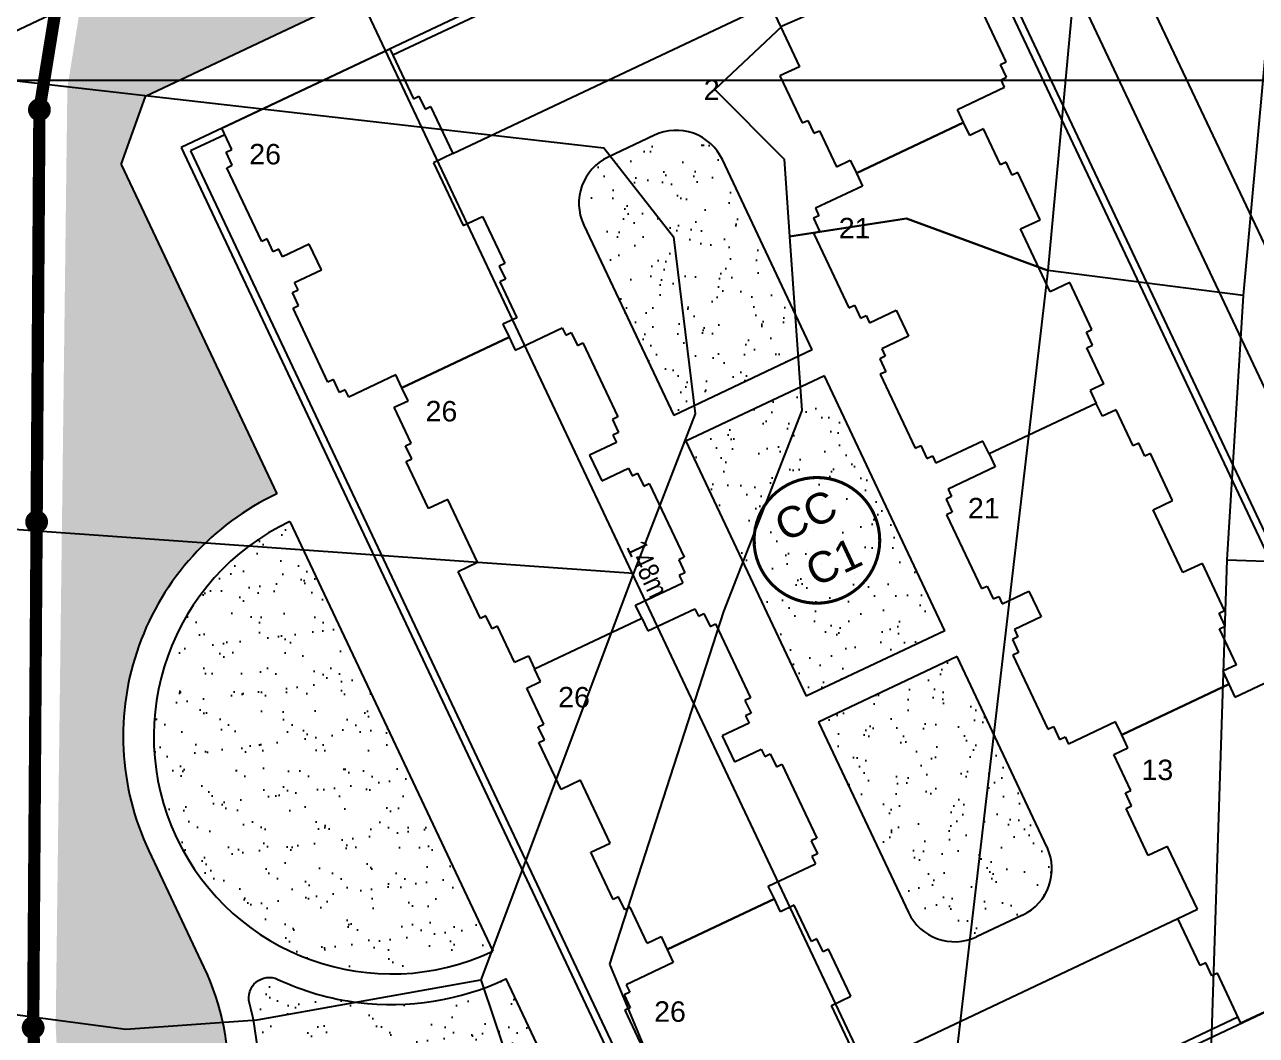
# Model space of a CAD drawing. Extents: x 597165 to 598689, y 1181586 to 1183364.
# Drawn here: x 597339.4 to 597459.9, y 1182460.9 to 1182559.8 of the extents above; entities that cross this region are included whole.
import ezdxf
from ezdxf.enums import TextEntityAlignment as Align

# ---------------------------------------------------------------- set-up
doc = ezdxf.new("R2010")
doc.units = 0
doc.header["$MEASUREMENT"] = 0
doc.linetypes.add('DASHED', pattern=[0.75, 0.5, -0.25])
doc.linetypes.add('LOGIOI', pattern=[4, 3, -1])
doc.layers.get('0').update_dxf_attribs({"linetype": 'CONTINUOUS'})
doc.layers.get('DEFPOINTS').update_dxf_attribs({"color": 8, "linetype": 'CONTINUOUS'})
for name, color, linetype in [('DIM-T', 7, 'CONTINUOUS'), ('DTEXT', 7, 'CONTINUOUS'), ('HA-CAY-XANH-KO', 3, 'CONTINUOUS'), ('MOCRANH', 7, 'CONTINUOUS'), ('NEN-HT', 8, 'CONTINUOUS'), ('NET-04', 4, 'CONTINUOUS'), ('NET-LE-CO', 3, 'CONTINUOUS'), ('NET-LENGOAI', 4, 'CONTINUOUS'), ('NET-LETRONG', 5, 'CONTINUOUS'), ('RANH_QUY_HOACH', 7, 'LOGIOI'), ('RANHGIAODAT', 150, 'LOGIOI')]:
    doc.layers.add(name, color=color, linetype=linetype)
doc.styles.add('VHEL-B', font='VHELVEB.TTF')
doc.styles.add('VHEL-C-R', font='VHELVCN.TTF')
doc.styles.add('VHEL-R', font='VHELVEN.TTF')
doc.dimstyles.new('TL1000', dxfattribs={"dimscale": 0, "dimtxt": 2, "dimasz": 0.7, "dimexe": 1, "dimexo": 1, "dimgap": 0.5, "dimtad": 1, "dimdec": 1, "dimzin": 12, "dimtxsty": 'VHEL-C-R', "dimblk1": 'ARCHTICK', "dimblk2": 'ARCHTICK', "dimsah": 1, "dimcen": -0.09, "dimdle": 1, "dimclrd": 256, "dimclre": 256, "dimclrt": 256, "dimazin": 3, "dimtfac": 0.005, "dimtdec": 1, "dimtix": 1, "dimtmove": 0, "dimatfit": 3, "dimtolj": 1, "dimtzin": 0})
pattern_1 = [(37.26582263, (0, 0), (-0.11023521, 3.854130278), [0, -3.04, 0, -3.4, 0, -3.25]), (7.26582263, (0, 0), (3.562592942, 5.629778284), [0, -1.64, 0, -2.74, 0, -1.05]), (327.26582263, (-2.46, 0.01), (6.228277961, -0.014137947), [0, -1, 0, -3.6, 0, -4.7]), (317.26582263, (-2.46, 0.01), (6.019377384, 1.73076346), [0, -0.5, 0, -2.36, 0, -2.7])]

# ---------------------------------------------------------------- blocks, each defined once
blk = doc.blocks.new('A$C4397129B')
at = {"layer": 'NET-04', "linetype": 'CONTINUOUS'}
for p, q in [((3.7, 20.6), (3.7, 20)), ((11.7, 20.6), (3.7, 20.6)), ((11.7, 20), (11.7, 20.6)), ((18.9, 20.6), (18.9, 20)), ((26.9, 20.6), (18.9, 20.6)), ((26.9, 20), (26.9, 20.6)), ((0, 19.4), (0, 1.2)), ((2.3, 19.4), (0, 19.4)), ((2.3, 20), (2.3, 19.4)), ((3.7, 20), (2.3, 20)), ((13.1, 20), (11.7, 20)), ((13.1, 19.4), (13.1, 20)), ((13.9, 19.4), (13.1, 19.4)), ((13.9, 16.5), (13.9, 19.4)), ((16.7, 19.4), (16.7, 16.5)), ((17.5, 19.4), (16.7, 19.4)), ((17.5, 20), (17.5, 19.4)), ((18.9, 20), (17.5, 20)), ((28.3, 20), (26.9, 20)), ((28.3, 19.4), (28.3, 20)), ((29.1, 19.4), (28.3, 19.4)), ((29.1, 14.3), (29.1, 19.4)), ((16.7, 16.5), (13.9, 16.5)), ((30.5, 14.3), (29.1, 14.3)), ((30.5, 2.7), (30.5, 14.3)), ((29.1, 2.7), (30.5, 2.7)), ((29.1, 1.2), (29.1, 2.7)), ((11.9, 2.1), (18.7, 2.1)), ((11.9, 0), (11.9, 2.1)), ((18.7, 2.1), (18.7, 0)), ((0, 1.2), (5.4, 1.2)), ((5.4, 1.2), (5.4, 0.6)), ((5.4, 0.6), (6.8, 0.6)), ((6.8, 0.6), (6.8, 0)), ((6.8, 0), (11.9, 0)), ((18.7, 0), (23.8, 0)), ((23.8, 0.6), (25.2, 0.6)), ((23.8, 0), (23.8, 0.6)), ((25.2, 1.2), (29.1, 1.2)), ((25.2, 0.6), (25.2, 1.2))]:
    blk.add_line(p, q, dxfattribs=at)
blk = doc.blocks.new('A$C48067FD1')
at = {"layer": 'NET-04', "linetype": 'CONTINUOUS'}
for p, q in [((3.6, 20.6), (11.6, 20.6)), ((3.6, 20), (3.6, 20.6)), ((11.6, 20.6), (11.6, 20)), ((18.8, 20.6), (26.8, 20.6)), ((18.8, 20), (18.8, 20.6)), ((26.8, 20.6), (26.8, 20)), ((1.4, 19.4), (2.2, 19.4)), ((1.4, 14.3), (1.4, 19.4)), ((2.2, 20), (3.6, 20)), ((2.2, 19.4), (2.2, 20)), ((11.6, 20), (13, 20)), ((13, 20), (13, 19.4)), ((13, 19.4), (13.8, 19.4)), ((13.8, 19.4), (13.8, 16.5)), ((16.6, 19.4), (17.4, 19.4)), ((16.6, 16.5), (16.6, 19.4)), ((17.4, 20), (18.8, 20)), ((17.4, 19.4), (17.4, 20)), ((26.8, 20), (28.2, 20)), ((28.2, 20), (28.2, 19.4)), ((28.2, 19.4), (29, 19.4)), ((29, 14.3), (29, 19.4)), ((13.8, 16.5), (16.6, 16.5)), ((0, 14.3), (1.4, 14.3)), ((0, 2.7), (0, 14.3)), ((30.4, 14.3), (29, 14.3)), ((30.4, 2.7), (30.4, 14.3)), ((1.4, 2.7), (0, 2.7)), ((1.4, 1.2), (1.4, 2.7)), ((29, 1.2), (29, 2.7)), ((29, 2.7), (30.4, 2.7)), ((11.8, 2.1), (11.8, 0)), ((18.6, 2.1), (11.8, 2.1)), ((18.6, 0), (18.6, 2.1)), ((5.3, 1.2), (1.4, 1.2)), ((5.3, 0.6), (5.3, 1.2)), ((6.7, 0.6), (5.3, 0.6)), ((6.7, 0), (6.7, 0.6)), ((23.7, 0.6), (23.7, 0)), ((25.1, 0.6), (23.7, 0.6)), ((25.1, 1.2), (25.1, 0.6)), ((29, 1.2), (25.1, 1.2)), ((11.8, 0), (6.7, 0)), ((23.7, 0), (18.6, 0))]:
    blk.add_line(p, q, dxfattribs=at)
blk = doc.blocks.new('_ARCHTICK')
at = {"color": 0, "linetype": 'BYBLOCK', "const_width": 0.15}
blk.add_lwpolyline([(-0.5, -0.5), (0.5, 0.5)], dxfattribs=at)
blk = doc.blocks.new('*D17')
at = {"linetype": 'BYBLOCK'}
blk.add_line((597366.92, 1182573.68), (597430.98, 1182438.04), dxfattribs=at)
at = {"layer": 'DEFPOINTS', "color": 0, "linetype": 'BYBLOCK'}
for p in [(597367.35, 1182572.77), (597430.56, 1182438.95), (597430.56, 1182438.95)]:
    blk.add_point(p, dxfattribs=at)
at = {"linetype": 'BYBLOCK', "xscale": 0.7, "yscale": 0.7, "zscale": 0.7}
for p, rotation in [((597367.35, 1182572.77), 115.2825172517788), ((597430.56, 1182438.95), 295.2825172517788)]:
    blk.add_blockref('_ARCHTICK', p, dxfattribs=dict(at, rotation=rotation))
at = {"linetype": 'BYBLOCK', "insert": (597400.33, 1182506.51), "char_height": 2, "attachment_point": 5, "rotation": 295.2825, "style": 'VHEL-C-R'}
blk.add_mtext('\\A1;148m', dxfattribs=at)

msp = doc.modelspace()

# ---------------------------------------------------------------- hatches: boundary and pattern name
at = {"layer": 'HA-CAY-XANH-KO'}
h = msp.add_hatch(dxfattribs=at)
h.set_pattern_fill('AR-SAND', color=256, scale=2, angle=359.765823, style=0)
h.set_pattern_definition(pattern_1)
h.paths.add_polyline_path([(597356.9243, 1182467.5117), (597351.5328, 1182478.9265, -0.41421356), (597364.0579, 1182513.8741), (597348.8327, 1182546.1086), (597351.2184, 1182552.765), (597385.036, 1182568.7379), (597380.2518, 1182578.8669), (597356.6822, 1182567.7344), (597356.6818, 1182567.7342), (597344.9289, 1182562.183), (597343.5574, 1182553.5826), (597342.4154, 1182461.7367), (597345.9741, 1182393.7291), (597353.0666, 1182394.4723, -0.14881072), (597371.1826, 1182410.905, -0.51742122), (597355.9272, 1182444.386, 0.24702364)])
h = msp.add_hatch(dxfattribs=at)
h.set_pattern_fill('AR-SAND', color=256, scale=2, angle=359.765823, style=0)
h.set_pattern_definition(pattern_1)
h.paths.add_polyline_path([(597365.3391, 1182511.1615, 1), (597385.1991, 1182469.1141)])
h = msp.add_hatch(dxfattribs=at)
h.set_pattern_fill('AR-SAND', color=256, scale=2, angle=359.765823, style=0)
h.set_pattern_definition(pattern_1)
h.paths.add_polyline_path([(597485.0512, 1182468.0035), (597448.509, 1182450.7438), (597448.9353, 1182449.8414, 0.10324372), (597450.1669, 1182448.2112), (597483.6207, 1182464.0123)])
h = msp.add_hatch(dxfattribs=at)
h.set_pattern_fill('AR-SAND', color=256, scale=2, angle=359.765823, style=0)
h.set_pattern_definition(pattern_1)
edge = h.paths.add_edge_path()
edge.add_line((597381.3725, 1182444.2489), (597355.8823, 1182432.2092))
edge.add_arc((597375.4008, 1182433.043), 19.5363, 149.779997, 182.446043, ccw=False)
edge.add_arc((597334.4496, 1182456.8963), 27.8555, 329.779997, 374.841021)
edge.add_arc((597363.3091, 1182464.5435), 2, 64.953774, 194.841021, ccw=False)
edge.add_arc((597375.2691, 1182490.1378), 26.2508, 244.953774, 262.847103)
edge.add_arc((597375.2691, 1182490.1378), 26.2508, 262.847103, 295.282517)
edge.add_line((597386.4804, 1182466.4014), (597391.968, 1182454.7831))
edge.add_arc((597387.447, 1182452.6477), 5, -64.717483, 25.282517, ccw=False)
edge.add_line((597389.5824, 1182448.1266), (597381.3725, 1182444.2489))
at = {"layer": 'NET-LE-CO'}
h = msp.add_hatch(dxfattribs=at)
h.set_pattern_fill('AR-SAND', color=256, scale=2, angle=295.282517, style=0)
h.set_pattern_definition([(332.78251725, (0, 0), (3.43071119, 1.7597422335), [0, -3.04, 0, -3.4, 0, -3.25]), (302.78251725, (0, 0), (6.615321277, -0.789934427), [0, -1.64, 0, -2.74, 0, -1.05]), (262.78251725, (-1.0506, 2.2244), (2.670221719, -5.6268607775), [0, -1, 0, -3.6, 0, -4.7]), (252.78251725, (-1.0506, 2.2244), (4.15493615, -4.686678122), [0, -0.5, 0, -2.36, 0, -2.7])])
h.paths.add_polyline_path([(597416.4645, 1182527.9539), (597407.6666, 1182546.5807, 0.41421356), (597401.0102, 1182548.9663), (597396.4891, 1182546.8309, 0.41421356), (597394.1034, 1182540.1745), (597402.9013, 1182521.5477)])
h.paths.add_polyline_path([(597429.4478, 1182500.4658), (597417.6604, 1182525.4221), (597404.0972, 1182519.0159), (597415.8846, 1182494.0596)])
h.paths.add_polyline_path([(597432.5348, 1182470.5154), (597437.0559, 1182472.6508, 0.41421356), (597439.4415, 1182479.3073), (597430.6437, 1182497.934), (597417.0805, 1182491.5278), (597425.8783, 1182472.901, 0.41421356)])

# ---------------------------------------------------------------- linework, layer by layer
at = {"layer": 'DTEXT', "const_width": 0.3}
msp.add_lwpolyline([(597410.7699, 1182509.3418, 1), (597423.0698, 1182509.2915, 1)], format="xyb", close=True, dxfattribs=at)
at = {"layer": 'HA-CAY-XANH-KO'}
msp.add_lwpolyline([(597354.2454, 1182480.2078), (597354.2454, 1182480.2077)], dxfattribs=at)
for points in [[(597351.5328, 1182478.9265), (597356.9243, 1182467.5117, -0.24702364), (597355.9272, 1182444.386, 0.51742122), (597371.1826, 1182410.905, 1.94275386)], [(597381.3725, 1182444.2489), (597355.8823, 1182432.2092, -0.14350563), (597358.5195, 1182442.8761, 0.19918918), (597361.3759, 1182464.0312, -0.63637883), (597364.1558, 1182466.3554, 0.0782334), (597372.0004, 1182464.0912, 0.14247873), (597386.4804, 1182466.4014), (597391.968, 1182454.7831, -0.41421356), (597389.5824, 1182448.1266), (597381.3725, 1182444.2489)]]:
    msp.add_lwpolyline(points, format="xyb", dxfattribs=at)
for radius, end in [(26.2508, 205.282772), (23.2508, 295.282517)]:
    msp.add_arc((597375.2691, 1182490.1378), radius, 115.282517, end, dxfattribs=at)
at = {"layer": 'MOCRANH'}
msp.add_lwpolyline([(598297.3967, 1182239.54), (598213.8261, 1182511.342), (598335.1729, 1182835.3919), (598344.6661, 1182860.743), (597547.8605, 1183222.9796), (597536.9709, 1183198.2708), (597494.1637, 1183101.1393), (597439.7212, 1182974.4588), (597407.6696, 1182885.2338), (597394.7271, 1182848.3776), (597374.3757, 1182758.7003), (597340.8217, 1182551.4599), (597340.2111, 1182461.6352), (597341.3721, 1182437.3595)], dxfattribs=at)
msp.add_lwpolyline([(598297.3967, 1182239.54), (598213.8261, 1182511.342), (598335.1729, 1182835.3919), (598344.6661, 1182860.743), (597547.8605, 1183222.9796), (597536.9709, 1183198.2708), (597494.1637, 1183101.1393), (597439.7212, 1182974.4588), (597407.6696, 1182885.2338), (597394.7271, 1182848.3776), (597374.3757, 1182758.7003), (597340.8217, 1182551.4599), (597340.2111, 1182461.6352), (597341.3721, 1182437.3595)], dxfattribs=at)
for points, const_width in [([(597340.2632, 1182551.4599, 1), (597341.3802, 1182551.4599, 1)], 1.1169), ([(597340.5425, 1182551.4599, 1), (597341.1009, 1182551.4599, 1)], 0.5585), ([(597339.989, 1182511.1238, 1), (597341.106, 1182511.1238, 1)], 1.1169), ([(597340.2683, 1182511.1238, 1), (597340.8267, 1182511.1238, 1)], 0.5585), ([(597339.6526, 1182461.6352, 1), (597340.7695, 1182461.6352, 1)], 1.1169), ([(597339.9318, 1182461.6352, 1), (597340.4903, 1182461.6352, 1)], 0.5585)]:
    msp.add_lwpolyline(points, format="xyb", close=True, dxfattribs=dict(at, const_width=const_width))
at = {"layer": 'NEN-HT', "linetype": 'CONTINUOUS'}
for p, q in [((597462.31, 1182573.38), (597458.63, 1182533.28)), ((597425.42, 1182564.83), (597413.51, 1182559.63)), ((597441.96, 1182562.21), (597439.52, 1182535.74)), ((597413.51, 1182559.63), (597406.94, 1182553.43)), ((597406.94, 1182553.43), (597413.72, 1182546.62)), ((597413.72, 1182546.62), (597414.25, 1182539.05)), ((597425.7, 1182540.83), (597414.25, 1182539.05)), ((597414.25, 1182539.05), (597425.7, 1182540.83)), ((597439.52, 1182535.74), (597425.7, 1182540.83)), ((597425.7, 1182540.83), (597439.52, 1182535.74)), ((597414.25, 1182539.05), (597415.43, 1182522.04)), ((597439.52, 1182535.74), (597429.47, 1182449.68)), ((597458.63, 1182533.28), (597439.52, 1182535.74)), ((597458.63, 1182533.28), (597457.03, 1182507.4)), ((597415.43, 1182522.04), (597407.78, 1182502.37)), ((597457.03, 1182507.4), (597455.27, 1182452.95)), ((597457.03, 1182507.4), (597500.22, 1182505.89)), ((597398.96, 1182506.09), (597384.02, 1182466.32)), ((597407.78, 1182502.37), (597396.63, 1182467.83)), ((597396.63, 1182467.83), (597400.77, 1182457.91)), ((597384.02, 1182466.32), (597394.56, 1182434.98))]:
    msp.add_line(p, q, dxfattribs=at)
for points in [[(597315.7, 1182556.91), (597396.06, 1182547.74), (597402.9, 1182539.03), (597405, 1182521.7), (597398.96, 1182506.09)], [(597316.7537, 1182511.9486), (597388.78, 1182506.81), (597398.96, 1182506.09)], [(597316.7537, 1182465.7876), (597349.29, 1182461.49), (597362.12, 1182462.39), (597384.02, 1182466.32)], [(597316.7537, 1182465.7876), (597349.29, 1182461.49), (597362.12, 1182462.39), (597384.02, 1182466.32)]]:
    msp.add_lwpolyline(points, dxfattribs=at)
at = {"layer": 'NET-04', "color": 2}
for p, q in [((597426.8413, 1182581.848), (597478.8599, 1182471.7149)), ((597387.5985, 1182563.3126), (597354.6851, 1182547.7669)), ((597381.2876, 1182547.1713), (597410.4033, 1182560.9233)), ((597354.6851, 1182547.7669), (597406.7037, 1182437.6337)), ((597423.1417, 1182458.5584), (597452.2573, 1182472.3104)), ((597445.9465, 1182456.1691), (597478.8599, 1182471.7149))]:
    msp.add_line(p, q, dxfattribs=at)
at = {"layer": 'NET-04'}
for p, q in [((597426.5073, 1182580.9161), (597477.928, 1182472.0489)), ((597387.8974, 1182562.6797), (597375.4193, 1182556.786)), ((597253.7231, 1182554.3668), (598599.5681, 1182554.3668)), ((597358.9626, 1182549.0131), (597355.617, 1182547.4329)), ((597355.617, 1182547.4329), (597407.0377, 1182438.5656)), ((597445.6476, 1182456.802), (597458.1257, 1182462.6958))]:
    msp.add_line(p, q, dxfattribs=at)
at = {"layer": 'NET-LE-CO'}
for p, q in [((597385.036, 1182568.7379), (597351.2184, 1182552.765)), ((597348.8327, 1182546.1086), (597351.2184, 1182552.765)), ((597401.0102, 1182548.9663), (597396.4891, 1182546.8309)), ((597416.4645, 1182527.9539), (597407.6666, 1182546.5807)), ((597348.8327, 1182546.1086), (597364.0579, 1182513.8741)), ((597394.1034, 1182540.1745), (597402.9013, 1182521.5477)), ((597416.4645, 1182527.9539), (597402.9013, 1182521.5477)), ((597417.6604, 1182525.4221), (597404.0972, 1182519.0159)), ((597429.4478, 1182500.4658), (597417.6604, 1182525.4221)), ((597404.0972, 1182519.0159), (597415.8846, 1182494.0596)), ((597365.3391, 1182511.1615), (597385.1991, 1182469.1141)), ((597429.4478, 1182500.4658), (597415.8846, 1182494.0596)), ((597430.6437, 1182497.934), (597417.0805, 1182491.5278)), ((597439.4415, 1182479.3073), (597430.6437, 1182497.934)), ((597417.0805, 1182491.5278), (597425.8783, 1182472.901)), ((597437.0559, 1182472.6508), (597432.5348, 1182470.5154))]:
    msp.add_line(p, q, dxfattribs=at)
for centre, start, end in [((597403.1456, 1182544.4453), 25.282517, 115.282517), ((597398.6245, 1182542.3099), 115.282517, 205.282517), ((597434.9205, 1182477.1718), 295.282517, 25.282517), ((597430.3994, 1182475.0364), 205.282517, 295.282517)]:
    msp.add_arc(centre, 5, start, end, dxfattribs=at)
at = {"layer": 'NET-LENGOAI', "ltscale": 20}
msp.add_line((597432.9214, 1182597.1084), (597489.7233, 1182476.8481), dxfattribs=at)
at = {"layer": 'NET-LETRONG'}
for p, q in [((597427.0691, 1182595.4502), (597486.0064, 1182470.6688)), ((597356.6818, 1182567.7342), (597313.3864, 1182547.2847))]:
    msp.add_line(p, q, dxfattribs=at)
at = {"layer": 'RANH_QUY_HOACH', "color": 1, "linetype": 'DASHED', "ltscale": 20, "const_width": 1.2, "flags": 128}
msp.add_lwpolyline([(598213.8261, 1182511.342), (598335.1729, 1182835.3919), (598344.6661, 1182860.743), (597547.8605, 1183222.9796), (597536.9709, 1183198.2708), (597494.1637, 1183101.1393), (597439.7212, 1182974.4588), (597407.6696, 1182885.2338), (597394.7271, 1182848.3776), (597374.3757, 1182758.7003), (597340.8217, 1182551.4599), (597340.2111, 1182461.6352), (597341.3721, 1182437.3595), (597345.3594, 1182366.2568), (597347.4489, 1182325.7368), (597346.6708, 1182267.2097), (597396.7196, 1181936.6184), (597442.3642, 1181957.8696), (597465.633, 1181971.3486), (597501.0995, 1181986.0417), (597656.5869, 1182038.5657), (597738.2962, 1182063.5406), (597807.4868, 1182085.32), (597867.7896, 1182104.3029), (597882.6286, 1182108.9741), (597915.464, 1182119.3104), (597990.1043, 1182142.8066), (598023.5178, 1182153.3249), (598090.3046, 1182174.3489), (598179.3376, 1182202.3758), (598297.3967, 1182239.54)], close=True, dxfattribs=at)
at = {"layer": 'RANH_QUY_HOACH', "color": 1, "linetype": 'CONTINUOUS', "ltscale": 20, "flags": 128}
msp.add_lwpolyline([(598297.3967, 1182239.54), (598213.8261, 1182511.342), (598335.1729, 1182835.3919), (598344.6661, 1182860.743), (597547.8605, 1183222.9796), (597536.9709, 1183198.2708), (597494.1637, 1183101.1393), (597439.7212, 1182974.4588), (597407.6696, 1182885.2338), (597394.7271, 1182848.3776), (597374.3757, 1182758.7003), (597340.8217, 1182551.4599), (597340.2111, 1182461.6352), (597341.3721, 1182437.3595)], dxfattribs=at)
at = {"layer": 'RANHGIAODAT', "color": 160, "linetype": 'CONTINUOUS', "ltscale": 2.5}
msp.add_lwpolyline([(598293.6241, 1182251.8099), (598213.8261, 1182511.342), (598335.1729, 1182835.3919), (598335.1729, 1182835.3919), (598335.1729, 1182835.3919), (598335.1729, 1182835.3919), (597536.9709, 1183198.2708), (597536.9709, 1183198.2708), (597536.9709, 1183198.2708), (597536.9709, 1183198.2708), (597536.9709, 1183198.2708), (597536.9709, 1183198.2708), (597536.9709, 1183198.2708), (597536.9709, 1183198.2708), (597536.9709, 1183198.2708), (597494.1637, 1183101.1393), (597439.7212, 1182974.4588), (597407.6696, 1182885.2338), (597394.7271, 1182848.3776), (597374.3757, 1182758.7003), (597340.8217, 1182551.4599), (597340.2111, 1182461.6352), (597341.3721, 1182437.3595)], dxfattribs=at)

# ---------------------------------------------------------------- block references
at = {"layer": 'NET-04'}
for name, p, rotation in [('A$C4397129B', (597405.321, 1182571.6834), 295.2825172490714), ('A$C48067FD1', (597373.8598, 1182523.0925), 295.2825172490714), ('A$C48067FD1', (597386.843, 1182495.6044), 295.2825172490714), ('A$C4397129B', (597428.224, 1182447.7983), 115.2825172490715)]:
    msp.add_blockref(name, p, dxfattribs=dict(at, rotation=rotation))
at = {"layer": 'NET-04', "xscale": -1}
for name, p, rotation in [('A$C4397129B', (597376.2054, 1182557.9314), 115.2825172490714), ('A$C48067FD1', (597433.7186, 1182551.3653), 115.2825172490714), ('A$C48067FD1', (597446.7019, 1182523.8773), 115.2825172490714), ('A$C4397129B', (597457.3396, 1182461.5503), 295.2825172490714)]:
    msp.add_blockref(name, p, dxfattribs=dict(at, rotation=rotation))

# ---------------------------------------------------------------- texts
at = {"layer": 'DTEXT', "style": 'VHEL-B'}
for s, p in [('2', (597406.6187, 1182552.4148)), ('26', (597362.9084, 1182546.1121)), ('21', (597420.6108, 1182538.8734)), ('26', (597380.1668, 1182520.9597)), ('21', (597433.2496, 1182511.468)), ('26', (597393.1413, 1182492.9709)), ('13', (597450.2399, 1182485.8581)), ('26', (597402.5363, 1182462.2033))]:
    msp.add_text(s, height=2, rotation=359.765823, dxfattribs=at).set_placement(p, align=Align.CENTER)
at = {"layer": 'DTEXT', "style": 'VHEL-R'}
for s, p in [('CC', (597413.7377, 1182509.1211)), ('C1', (597416.7612, 1182504.7138))]:
    msp.add_text(s, height=3, rotation=25.282517, dxfattribs=at).set_placement(p)

# ---------------------------------------------------------------- dimensions: what is measured, and where the dimension line sits
at = {"layer": 'DIM-T'}
dim = msp.add_aligned_dim(p1=(597367.3491, 1182572.7726), p2=(597430.5573, 1182438.9491), distance=0, dimstyle='TL1000', override={"dimscale": 1, "dimpost": 'm'}, dxfattribs=at)
dim.commit()
dim.dimension.update_dxf_attribs({"geometry": '*D17', "text_midpoint": (597400.3288, 1182506.5106)})

doc.saveas('drawing.dxf')
